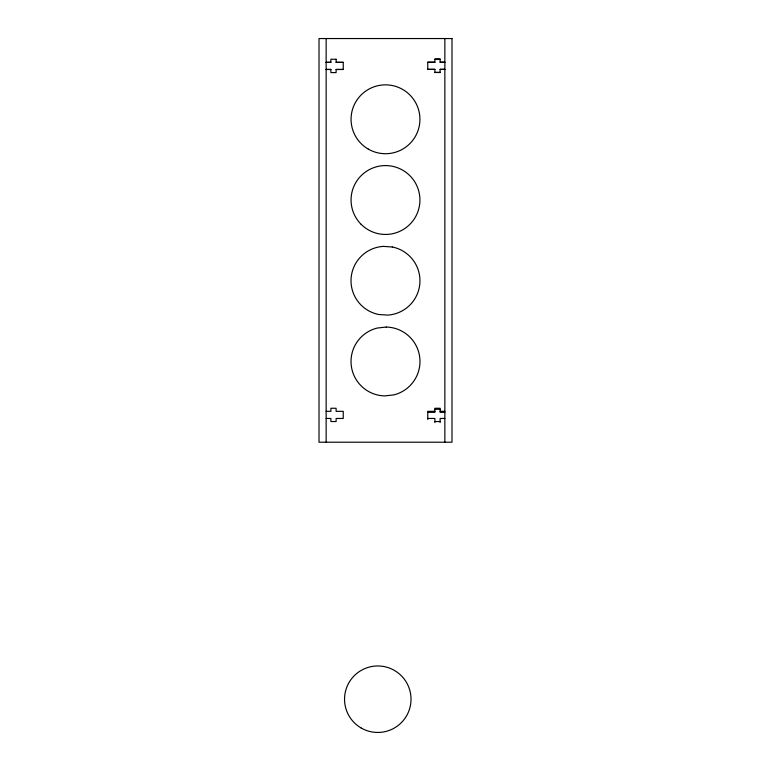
<?xml version="1.0" encoding="UTF-8"?>
<svg xmlns="http://www.w3.org/2000/svg" width="771" height="771" viewBox="0 0 771 771"><rect width="100%" height="100%" fill="white"/><g stroke="black" fill="none" stroke-linecap="round" stroke-linejoin="round"><path stroke-width="1.16" d="M336.108 59.3L330.884 59.203L330.884 62.384L326.143 62.384M434.892 59.203L440.116 59.203M434.892 62.162L427.76 62.162L427.76 69.419L434.892 69.419M440.116 62.162L444.857 62.162M326.143 62.297L330.884 62.297M336.108 62.297L343.24 62.297L343.24 69.506L336.108 69.506M427.76 62.297L434.892 62.297L434.892 59.078L440.116 59.078L440.116 62.297L444.857 62.297M343.24 62.384L336.108 62.384L336.108 59.203M427.76 69.284L434.892 69.284L434.892 72.503L440.116 72.503L440.116 69.284L444.857 69.284M326.143 69.419L330.884 69.419L330.884 72.599L336.108 72.599L336.108 69.419L343.24 69.419M440.116 69.419L444.857 69.419M326.143 69.506L330.884 69.506M434.892 72.378L440.116 72.378M434.892 409.256L440.116 409.256M326.143 411.338L330.884 411.338L330.884 408.254L336.108 408.254L336.108 411.338L343.24 411.338L343.24 418.46L336.108 418.46L336.108 421.544L330.884 421.544L330.884 418.46L326.143 418.46M434.892 411.338L427.76 411.338L427.76 419.472M440.116 411.338L444.857 411.338M427.76 412.34L434.892 412.34L434.892 408.254L440.116 408.254L440.116 412.34L444.857 412.34M427.76 418.46L434.892 418.46L434.892 422.556M444.857 418.46L440.116 418.46L440.116 422.556M434.892 421.544L440.116 421.544M444.857 38.55L444.857 442.207M326.143 38.55L326.143 442.207M386.155 327.049L377.221 328.051A34.425 34.425 0 0 0 384.845 395.899L393.779 394.897A34.425 34.425 0 0 0 386.155 327.049M451.989 38.55L319.011 38.55L319.011 442.207L451.989 442.207L451.989 38.55M392.246 246.98L383.274 246.383A34.425 34.425 0 0 0 378.754 314.51L387.726 315.098A34.425 34.425 0 0 0 392.246 246.98M368.287 149.102A34.425 34.425 0 0 0 419.925 119.283A34.425 34.425 0 0 0 368.287 89.465A34.425 34.425 0 0 0 368.287 149.102M361.156 224.361A34.425 34.425 0 0 0 418.759 208.922A34.425 34.425 0 0 0 376.585 166.758A34.425 34.425 0 0 0 361.156 224.361M361.156 727.997A33.24 33.24 0 0 0 411.02 699.21A33.24 33.24 0 0 0 361.156 670.423A33.24 33.24 0 0 0 361.156 727.997"/></g></svg>
